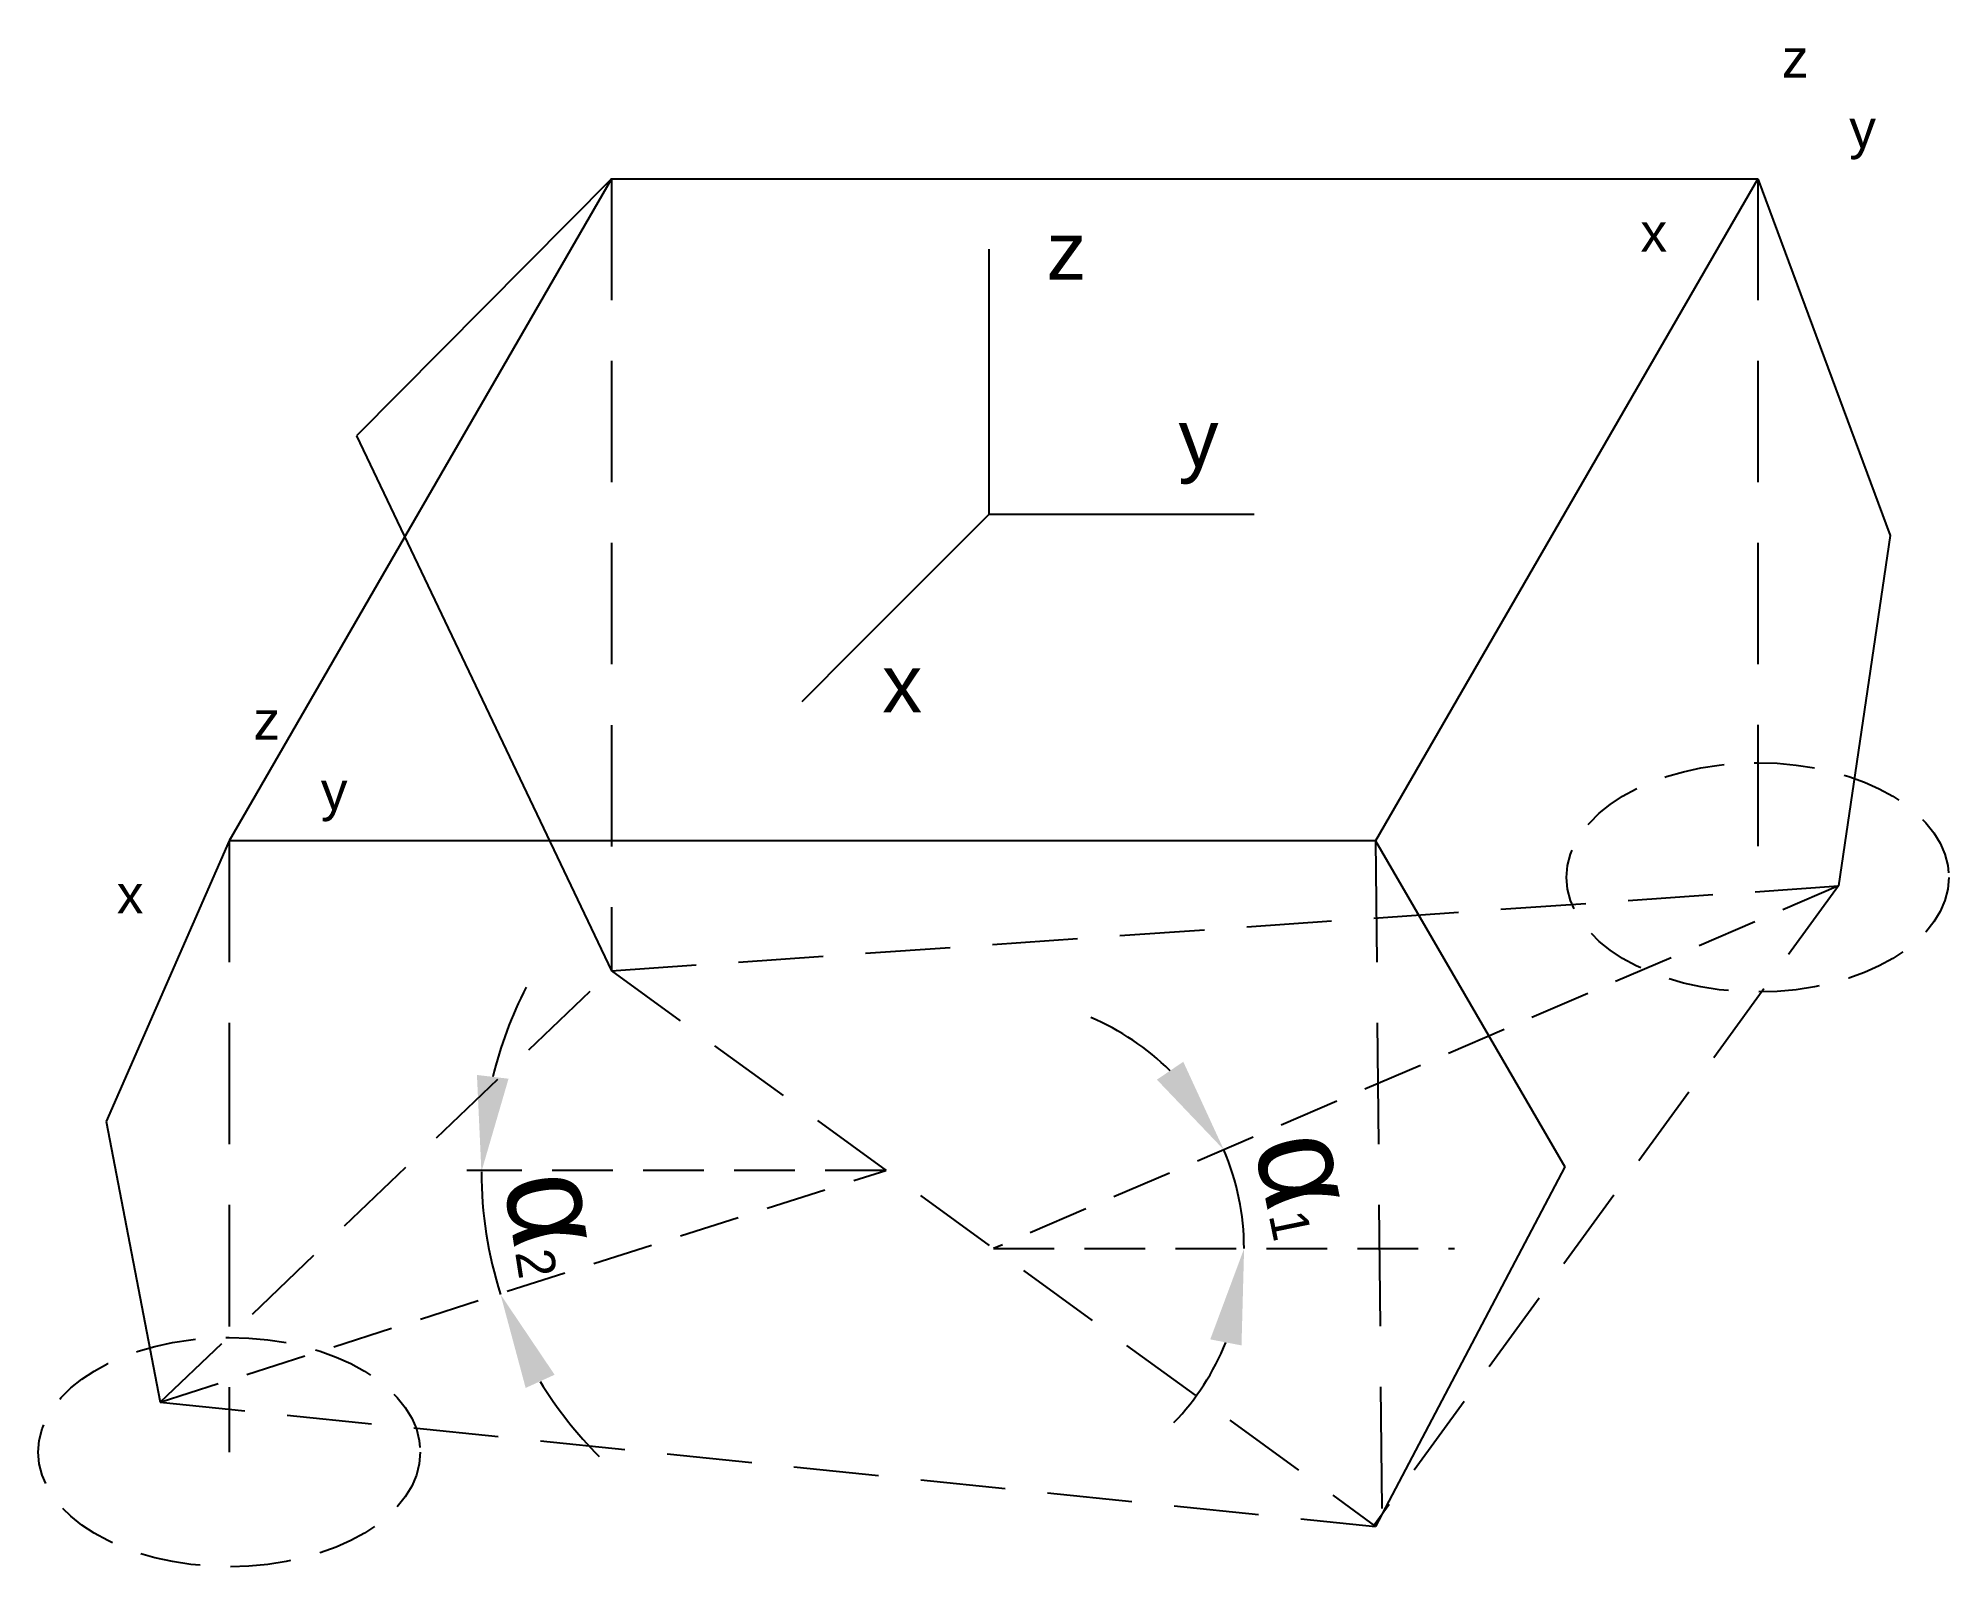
# Model space of a CAD drawing. Header units: millimetres. Extents: x 3440.2 to 3490.2, y 3696.7 to 3736.7.
import ezdxf

# ---------------------------------------------------------------- set-up
doc = ezdxf.new("R2010")
doc.units = ezdxf.units.MM
doc.linetypes.add('HIDDEN2', pattern=[4.7625, 3.175, -1.5875])
doc.layers.add('虚线', color=7, linetype='HIDDEN2')
doc.styles.get("Standard").update_dxf_attribs({"font": 'arial.ttf'})
doc.dimstyles.new('ISO-25', dxfattribs={"dimtxt": 2.5, "dimasz": 2.5, "dimexe": 1.25, "dimexo": 0.625, "dimtad": 1, "dimtxsty": 'Standard', "dimcen": 2.5, "dimadec": 0, "dimazin": 0, "dimtfac": 1, "dimtmove": 0, "dimatfit": 3, "dimfxl": 1, "dimarcsym": 0})

# ---------------------------------------------------------------- blocks, each defined once
blk = doc.blocks.new('*D12')
at = {"color": 0, "lineweight": -2, "transparency": 16777216}
for start, end in [(45.1948, 67.1698), (0, 23.2198), (316.05, 338.025)]:
    blk.add_arc((3465.183, 3705.033), 6.558, start, end, dxfattribs=at)
at = {"color": 0, "transparency": 16777216}
for points in [[(3470.15, 3709.921), (3469.46, 3709.452), (3471.21, 3707.619)], [(3470.856, 3702.658), (3471.674, 3702.5), (3471.742, 3705.033)]]:
    blk.add_solid(points, dxfattribs=at)
at = {"layer": 'Defpoints', "color": 0, "transparency": 16777216}
for p in [(3487.299, 3714.521), (3471.682, 3705.916), (3465.183, 3705.033), (3465.183, 3705.033), (3477.245, 3705.033)]:
    blk.add_point(p, dxfattribs=at)
at = {"color": 0, "transparency": 16777216, "insert": (3473.472, 3706.736), "char_height": 2.5, "attachment_point": 5, "rotation": 281.6099}
blk.add_mtext('{\\fSymbol|b0|i0|c2|p18;a\\H0.4x;1}', dxfattribs=at)
blk = doc.blocks.new('*D13')
at = {"color": 0, "lineweight": -2, "transparency": 16777216}
for start, end in [(152.7787, 166.3893), (180, 197.7059), (211.3166, 224.9273)]:
    blk.add_arc((3462.331, 3707.043), 10.549, start, end, dxfattribs=at)
at = {"color": 0, "transparency": 16777216}
for points in [[(3452.492, 3709.477), (3451.665, 3709.575), (3451.782, 3707.043)], [(3452.94, 3701.388), (3453.698, 3701.733), (3452.282, 3703.835)]]:
    blk.add_solid(points, dxfattribs=at)
at = {"layer": 'Defpoints', "color": 0, "transparency": 16777216}
for p in [(3451.362, 3707.043), (3462.331, 3707.043), (3462.331, 3707.043), (3451.838, 3705.959), (3443.343, 3700.981)]:
    blk.add_point(p, dxfattribs=at)
at = {"color": 0, "transparency": 16777216, "insert": (3453.789, 3705.713), "char_height": 2.5, "width": 2.85436, "attachment_point": 5, "rotation": 278.853}
blk.add_mtext('{\\fSymbol|b0|i0|c2|p18;a\\H0.4x;2}', dxfattribs=at)

msp = doc.modelspace()

# ---------------------------------------------------------------- linework, layer by layer
for p, q in [((3455.183, 3733.018), (3445.183, 3715.699)), ((3455.183, 3733.018), (3448.515, 3726.295)), ((3455.183, 3733.018), (3485.183, 3733.018)), ((3470.183, 3733.018), (3470.183, 3733.018)), ((3485.183, 3733.019), (3475.183, 3715.699)), ((3485.183, 3733.018), (3488.646, 3723.69)), ((3448.515, 3726.295), (3455.183, 3712.3)), ((3488.646, 3723.69), (3487.299, 3714.521)), ((3445.183, 3715.699), (3441.961, 3708.362)), ((3475.183, 3715.699), (3445.183, 3715.699)), ((3475.183, 3715.699), (3475.183, 3715.699)), ((3475.183, 3715.699), (3480.138, 3707.171)), ((3441.961, 3708.362), (3443.379, 3701.018)), ((3480.138, 3707.171), (3475.183, 3697.766))]:
    msp.add_line(p, q)
for points in [[(3485.183, 3733.017, 0, 0, 0), (3485.183, 3735.017, 0.5, 0, 0), (3485.183, 3736.447, 0, 0, 0)], [(3485.183, 3733.017, 0, 0, 0), (3483.769, 3731.603, 0.5, 0, 0), (3482.758, 3730.592, 0, 0, 0)], [(3485.183, 3733.017, 0, 0, 0), (3487.183, 3733.017, 0.5, 0, 0), (3488.614, 3733.017, 0, 0, 0)], [(3445.183, 3715.699, 0, 0, 0), (3445.183, 3717.699, 0.5, 0, 0), (3445.183, 3719.129, 0, 0, 0)], [(3445.183, 3715.699, 0, 0, 0), (3443.769, 3714.285, 0.5, 0, 0), (3442.758, 3713.273, 0, 0, 0)], [(3445.183, 3715.699, 0, 0, 0), (3447.183, 3715.699, 0.5, 0, 0), (3448.614, 3715.699, 0, 0, 0)]]:
    msp.add_lwpolyline(points, format="xyseb")
for points in [[(3465.068, 3724.243), (3465.068, 3729.243), (3465.068, 3731.178)], [(3465.068, 3724.243), (3461.532, 3720.708), (3460.164, 3719.34)], [(3465.068, 3724.243), (3470.068, 3724.243), (3472.002, 3724.243)]]:
    msp.add_lwpolyline(points)
at = {"layer": '虚线'}
for p, q in [((3455.183, 3733.018), (3455.183, 3712.3)), ((3485.183, 3733.019), (3485.183, 3714.745)), ((3445.183, 3715.699), (3445.183, 3699.709)), ((3475.183, 3715.699), (3475.344, 3698.071)), ((3462.367, 3707.08), (3462.367, 3707.08))]:
    msp.add_line(p, q, dxfattribs=at)
at = {"layer": '虚线', "ltscale": 0.7}
for p, q in [((3455.183, 3712.3), (3487.299, 3714.521)), ((3487.299, 3714.521), (3475.144, 3697.795)), ((3443.379, 3701.018), (3455.183, 3712.3)), ((3455.183, 3712.3), (3475.183, 3697.766)), ((3443.379, 3701.018), (3475.183, 3697.766))]:
    msp.add_line(p, q, dxfattribs=at)
at = {"layer": '虚线', "ltscale": 0.5}
for p, q in [((3487.299, 3714.521), (3465.183, 3705.033)), ((3443.379, 3701.018), (3462.367, 3707.08)), ((3462.367, 3707.08), (3451.398, 3707.08)), ((3465.183, 3705.033), (3477.245, 3705.033))]:
    msp.add_line(p, q, dxfattribs=at)
for centre in [(3485.183, 3714.745), (3445.183, 3699.709)]:
    msp.add_ellipse(centre, major_axis=(5, 0), ratio=0.6, dxfattribs=at)

# ---------------------------------------------------------------- texts
at = {"attachment_point": 1}
for s, insert, char_height in [('z', (3485.815, 3736.668), 1), ('y', (3487.579, 3734.824), 1), ('z', (3466.567, 3731.881), 1.5), ('x', (3482.114, 3732.112), 1), ('y', (3470.026, 3726.98), 1.5), ('x', (3462.27, 3720.558), 1.5), ('z', (3445.815, 3719.35), 1), ('y', (3447.579, 3717.506), 1), ('x', (3442.24, 3714.8), 1)]:
    msp.add_mtext_dynamic_manual_height_columns(s, width=6.7132, gutter_width=12.5, heights=[0], dxfattribs=dict(at, insert=insert, char_height=char_height))

# ---------------------------------------------------------------- dimensions: what is measured, and where the dimension line sits
for base, line1, line2, text, picture, middle in [((3471.682, 3705.916), ((3465.183, 3705.033), (3477.245, 3705.033)), ((3487.299, 3714.521), (3465.183, 3705.033)), '{\\fSymbol|b0|i0|c2|p18;a\\H0.4x;1}', '*D12', (3471.608, 3706.353)), ((3451.838, 3705.959), ((3443.343, 3700.981), (3462.331, 3707.043)), ((3462.331, 3707.043), (3451.362, 3707.043)), '{\\fSymbol|b0|i0|c2|p18;a\\H0.4x;2}', '*D13', (3451.908, 3705.42))]:
    dim = msp.add_angular_dim_2l(base=base, line1=line1, line2=line2, text=text, dimstyle='ISO-25')
    dim.commit()
    dim.dimension.update_dxf_attribs({"geometry": picture, "text_midpoint": middle, "dimtype": 162})

doc.saveas('drawing.dxf')
